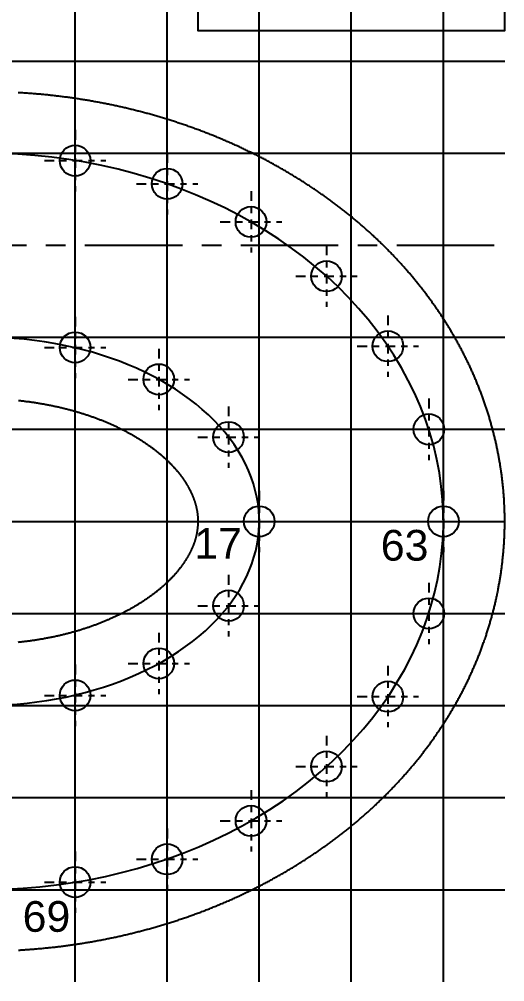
# Model space of a CAD drawing. Header units: inches. Extents: x 0 to 17, y -0.5 to 23.5.
# Drawn here: x 9.09 to 17, y -0.5 to 15.18 of the extents above; entities that cross this region are included whole.
import ezdxf

# ---------------------------------------------------------------- set-up
doc = ezdxf.new("R2010")
doc.units = ezdxf.units.IN
doc.linetypes.add('CENTER', pattern=[50.8, 31.75, -6.35, 6.35, -6.35])
for name, color, linetype in [('LetterOutlines', 61, 'Continuous'), ('PixelCenters', 116, 'Continuous'), ('PixelGuides', 160, 'Continuous'), ('PixelHoles', 90, 'Continuous'), ('PixelNumbers', 232, 'Continuous'), ('PixelPaths', 211, 'Continuous')]:
    doc.layers.add(name, color=color, linetype=linetype)
doc.styles.add('Annotative', font='arial.ttf')

# ---------------------------------------------------------------- blocks, each defined once
blk = doc.blocks.new('Pixel')
at = {"layer": 'PixelCenters', "linetype": 'CENTER', "ltscale": 0.005}
for p, q in [((0, 0.5), (0, -0.5)), ((-0.5, 0), (0.5, 0))]:
    blk.add_line(p, q, dxfattribs=at)
at = {"layer": 'PixelHoles'}
blk.add_circle((0, 0), 0.25, dxfattribs=at)

msp = doc.modelspace()

# ---------------------------------------------------------------- linework, layer by layer
at = {"layer": 'LetterOutlines'}
for points in [[(12, 16), (12, 15), (17, 15), (17, 16)], [(9.079, 0.016), (9.098, 0.017), (9.117, 0.018), (9.136, 0.02), (9.155, 0.021), (9.174, 0.022), (9.193, 0.023), (9.212, 0.025), (9.231, 0.026), (9.25, 0.027), (9.269, 0.029), (9.288, 0.03), (9.307, 0.031), (9.326, 0.033), (9.345, 0.035), (9.364, 0.036), (9.383, 0.038), (9.402, 0.039), (9.421, 0.041), (9.44, 0.043), (9.459, 0.044), (9.478, 0.046), (9.497, 0.048), (9.516, 0.05), (9.535, 0.052), (9.554, 0.054), (9.573, 0.056), (9.592, 0.058), (9.611, 0.06), (9.63, 0.062), (9.649, 0.064), (9.668, 0.066), (9.687, 0.068), (9.706, 0.07), (9.725, 0.073), (9.744, 0.075), (9.762, 0.077), (9.781, 0.08), (9.8, 0.082), (9.819, 0.084), (9.838, 0.087), (9.857, 0.089), (9.876, 0.092), (9.895, 0.094), (9.913, 0.097), (9.932, 0.1), (9.951, 0.102), (9.97, 0.105), (9.989, 0.108), (10.008, 0.11), (10.026, 0.113), (10.045, 0.116), (10.064, 0.119), (10.083, 0.122), (10.102, 0.125), (10.12, 0.128), (10.139, 0.131), (10.158, 0.134), (10.177, 0.137), (10.195, 0.14), (10.214, 0.143), (10.233, 0.146), (10.251, 0.15), (10.27, 0.153), (10.289, 0.156), (10.308, 0.159), (10.326, 0.163), (10.345, 0.166), (10.364, 0.17), (10.382, 0.173), (10.401, 0.177), (10.42, 0.18), (10.438, 0.184), (10.457, 0.187), (10.475, 0.191), (10.494, 0.195), (10.513, 0.198), (10.531, 0.202), (10.55, 0.206), (10.568, 0.21), (10.587, 0.213), (10.605, 0.217), (10.624, 0.221), (10.642, 0.225), (10.661, 0.229), (10.679, 0.233), (10.698, 0.237), (10.716, 0.241), (10.735, 0.245), (10.753, 0.249), (10.772, 0.254), (10.79, 0.258), (10.809, 0.262), (10.827, 0.266), (10.846, 0.271), (10.864, 0.275), (10.882, 0.279), (10.901, 0.284), (10.919, 0.288), (10.937, 0.293), (10.956, 0.297), (10.974, 0.302), (10.992, 0.306), (11.011, 0.311), (11.029, 0.316), (11.047, 0.32), (11.066, 0.325), (11.084, 0.33), (11.102, 0.335), (11.12, 0.339), (11.138, 0.344), (11.157, 0.349), (11.175, 0.354), (11.193, 0.359), (11.211, 0.364), (11.229, 0.369), (11.247, 0.374), (11.266, 0.379), (11.284, 0.384), (11.302, 0.39), (11.32, 0.395), (11.338, 0.4), (11.356, 0.405), (11.374, 0.41), (11.392, 0.416), (11.41, 0.421), (11.428, 0.427), (11.446, 0.432), (11.464, 0.437), (11.482, 0.443), (11.5, 0.448), (11.518, 0.454), (11.536, 0.46), (11.554, 0.465), (11.572, 0.471), (11.59, 0.477), (11.607, 0.482), (11.625, 0.488), (11.643, 0.494), (11.661, 0.5), (11.679, 0.506), (11.697, 0.512), (11.714, 0.517), (11.732, 0.523), (11.75, 0.529), (11.767, 0.535), (11.785, 0.541), (11.803, 0.548), (11.821, 0.554), (11.838, 0.56), (11.856, 0.566), (11.874, 0.572), (11.891, 0.579), (11.909, 0.585), (11.926, 0.591), (11.944, 0.598), (11.961, 0.604), (11.979, 0.61), (11.996, 0.617), (12.014, 0.623), (12.031, 0.63), (12.049, 0.636), (12.066, 0.643), (12.084, 0.65), (12.101, 0.656), (12.119, 0.663), (12.136, 0.67), (12.153, 0.676), (12.171, 0.683), (12.188, 0.69), (12.205, 0.697), (12.223, 0.704), (12.24, 0.711), (12.257, 0.718), (12.274, 0.725), (12.292, 0.732), (12.309, 0.739), (12.326, 0.746), (12.343, 0.753), (12.36, 0.76), (12.377, 0.767), (12.394, 0.774), (12.412, 0.782), (12.429, 0.789), (12.446, 0.796), (12.463, 0.804), (12.48, 0.811), (12.497, 0.818), (12.514, 0.826), (12.531, 0.833), (12.548, 0.841), (12.565, 0.848), (12.581, 0.856), (12.598, 0.864), (12.615, 0.871), (12.632, 0.879), (12.649, 0.887), (12.666, 0.894), (12.682, 0.902), (12.699, 0.91), (12.716, 0.918), (12.733, 0.926), (12.749, 0.933), (12.766, 0.941), (12.783, 0.949), (12.799, 0.957), (12.816, 0.965), (12.832, 0.973), (12.849, 0.981), (12.866, 0.99), (12.882, 0.998), (12.899, 1.006), (12.915, 1.014), (12.931, 1.022), (12.948, 1.031), (12.964, 1.039), (12.981, 1.047), (12.997, 1.056), (13.013, 1.064), (13.03, 1.072), (13.046, 1.081), (13.062, 1.089), (13.079, 1.098), (13.095, 1.106), (13.111, 1.115), (13.127, 1.124), (13.144, 1.132), (13.16, 1.141), (13.176, 1.15), (13.192, 1.158), (13.208, 1.167), (13.224, 1.176), (13.24, 1.185), (13.256, 1.194), (13.272, 1.203), (13.288, 1.212), (13.304, 1.22), (13.32, 1.229), (13.336, 1.238), (13.352, 1.248), (13.368, 1.257), (13.383, 1.266), (13.399, 1.275), (13.415, 1.284), (13.431, 1.293), (13.447, 1.302), (13.462, 1.312), (13.478, 1.321), (13.494, 1.33), (13.509, 1.34), (13.525, 1.349), (13.54, 1.358), (13.556, 1.368), (13.572, 1.377), (13.587, 1.387), (13.603, 1.396), (13.618, 1.406), (13.633, 1.415), (13.649, 1.425), (13.664, 1.435), (13.68, 1.444), (13.695, 1.454), (13.71, 1.464), (13.726, 1.474), (13.741, 1.483), (13.756, 1.493), (13.771, 1.503), (13.786, 1.513), (13.802, 1.523), (13.817, 1.533), (13.832, 1.543), (13.847, 1.553), (13.862, 1.563), (13.877, 1.573), (13.892, 1.583), (13.907, 1.593), (13.922, 1.603), (13.937, 1.613), (13.952, 1.624), (13.967, 1.634), (13.982, 1.644), (13.996, 1.654), (14.011, 1.665), (14.026, 1.675), (14.041, 1.686), (14.055, 1.696), (14.07, 1.706), (14.085, 1.717), (14.099, 1.727), (14.114, 1.738), (14.129, 1.748), (14.143, 1.759), (14.158, 1.77), (14.172, 1.78), (14.187, 1.791), (14.201, 1.802), (14.215, 1.812), (14.23, 1.823), (14.244, 1.834), (14.258, 1.845), (14.273, 1.855), (14.287, 1.866), (14.301, 1.877), (14.315, 1.888), (14.33, 1.899), (14.344, 1.91), (14.358, 1.921), (14.372, 1.932), (14.386, 1.943), (14.4, 1.954), (14.414, 1.965), (14.428, 1.977), (14.442, 1.988), (14.456, 1.999), (14.47, 2.01), (14.484, 2.021), (14.497, 2.033), (14.511, 2.044), (14.525, 2.055), (14.539, 2.067), (14.552, 2.078), (14.566, 2.09), (14.58, 2.101), (14.593, 2.112), (14.607, 2.124), (14.62, 2.136), (14.634, 2.147), (14.647, 2.159), (14.661, 2.17), (14.674, 2.182), (14.688, 2.194), (14.701, 2.205), (14.714, 2.217), (14.728, 2.229), (14.741, 2.241), (14.754, 2.252), (14.767, 2.264), (14.781, 2.276), (14.794, 2.288), (14.807, 2.3), (14.82, 2.312), (14.833, 2.324), (14.846, 2.336), (14.859, 2.348), (14.872, 2.36), (14.885, 2.372), (14.898, 2.384), (14.911, 2.396), (14.924, 2.408), (14.936, 2.42), (14.949, 2.433), (14.962, 2.445), (14.974, 2.457), (14.987, 2.469), (15, 2.482), (15.012, 2.494), (15.025, 2.506), (15.037, 2.519), (15.05, 2.531), (15.062, 2.544), (15.075, 2.556), (15.087, 2.569), (15.1, 2.581), (15.112, 2.594), (15.124, 2.606), (15.137, 2.619), (15.149, 2.631), (15.161, 2.644), (15.173, 2.657), (15.185, 2.669), (15.197, 2.682), (15.209, 2.695), (15.221, 2.708), (15.233, 2.72), (15.245, 2.733), (15.257, 2.746), (15.269, 2.759), (15.281, 2.772), (15.293, 2.785), (15.305, 2.798), (15.316, 2.811), (15.328, 2.824), (15.34, 2.837), (15.351, 2.85), (15.363, 2.863), (15.375, 2.876), (15.386, 2.889), (15.398, 2.902), (15.409, 2.915), (15.421, 2.929), (15.432, 2.942), (15.443, 2.955), (15.455, 2.968), (15.466, 2.981), (15.477, 2.995), (15.488, 3.008), (15.5, 3.021), (15.511, 3.035), (15.522, 3.048), (15.533, 3.062), (15.544, 3.075), (15.555, 3.089), (15.566, 3.102), (15.577, 3.115), (15.588, 3.129), (15.599, 3.143), (15.61, 3.156), (15.62, 3.17), (15.631, 3.183), (15.642, 3.197), (15.652, 3.211), (15.663, 3.224), (15.674, 3.238), (15.684, 3.252), (15.695, 3.266), (15.705, 3.279), (15.716, 3.293), (15.726, 3.307), (15.737, 3.321), (15.747, 3.335), (15.757, 3.349), (15.767, 3.362), (15.778, 3.376), (15.788, 3.39), (15.798, 3.404), (15.808, 3.418), (15.818, 3.432), (15.828, 3.446), (15.838, 3.46), (15.848, 3.474), (15.858, 3.489), (15.868, 3.503), (15.878, 3.517), (15.888, 3.531), (15.897, 3.545), (15.907, 3.559), (15.917, 3.574), (15.927, 3.588), (15.936, 3.602), (15.946, 3.616), (15.955, 3.631), (15.965, 3.645), (15.974, 3.659), (15.984, 3.674), (15.993, 3.688), (16.002, 3.703), (16.012, 3.717), (16.021, 3.731), (16.03, 3.746), (16.039, 3.76), (16.049, 3.775), (16.058, 3.789), (16.067, 3.804), (16.076, 3.819), (16.085, 3.833), (16.094, 3.848), (16.103, 3.862), (16.111, 3.877), (16.12, 3.892), (16.129, 3.906), (16.138, 3.921), (16.146, 3.936), (16.155, 3.95), (16.164, 3.965), (16.172, 3.98), (16.181, 3.995), (16.189, 4.01), (16.198, 4.024), (16.206, 4.039), (16.215, 4.054), (16.223, 4.069), (16.231, 4.084), (16.239, 4.099), (16.248, 4.114), (16.256, 4.129), (16.264, 4.144), (16.272, 4.159), (16.28, 4.174), (16.288, 4.189), (16.296, 4.204), (16.304, 4.219), (16.312, 4.234), (16.32, 4.249), (16.328, 4.264), (16.335, 4.279), (16.343, 4.295), (16.351, 4.31), (16.358, 4.325), (16.366, 4.34), (16.373, 4.355), (16.381, 4.371), (16.388, 4.386), (16.396, 4.401), (16.403, 4.417), (16.41, 4.432), (16.418, 4.447), (16.425, 4.462), (16.432, 4.478), (16.439, 4.493), (16.446, 4.509), (16.453, 4.524), (16.46, 4.539), (16.467, 4.555), (16.474, 4.57), (16.481, 4.586), (16.488, 4.601), (16.495, 4.617), (16.502, 4.632), (16.508, 4.648), (16.515, 4.663), (16.522, 4.679), (16.528, 4.695), (16.535, 4.71), (16.541, 4.726), (16.548, 4.742), (16.554, 4.757), (16.561, 4.773), (16.567, 4.788), (16.573, 4.804), (16.579, 4.82), (16.586, 4.836), (16.592, 4.851), (16.598, 4.867), (16.604, 4.883), (16.61, 4.899), (16.616, 4.914), (16.622, 4.93), (16.628, 4.946), (16.633, 4.962), (16.639, 4.978), (16.645, 4.994), (16.651, 5.009), (16.656, 5.025), (16.662, 5.041), (16.667, 5.057), (16.673, 5.073), (16.678, 5.089), (16.684, 5.105), (16.689, 5.121), (16.695, 5.137), (16.7, 5.153), (16.705, 5.169), (16.71, 5.185), (16.716, 5.201), (16.721, 5.217), (16.726, 5.233), (16.731, 5.249), (16.736, 5.265), (16.741, 5.281), (16.746, 5.297), (16.75, 5.313), (16.755, 5.329), (16.76, 5.345), (16.765, 5.362), (16.769, 5.378), (16.774, 5.394), (16.778, 5.41), (16.783, 5.426), (16.787, 5.442), (16.792, 5.459), (16.796, 5.475), (16.801, 5.491), (16.805, 5.507), (16.809, 5.523), (16.813, 5.54), (16.818, 5.556), (16.822, 5.572), (16.826, 5.588), (16.83, 5.605), (16.834, 5.621), (16.838, 5.637), (16.842, 5.654), (16.845, 5.67), (16.849, 5.686), (16.853, 5.703), (16.857, 5.719), (16.86, 5.735), (16.864, 5.752), (16.867, 5.768), (16.871, 5.784), (16.874, 5.801), (16.878, 5.817), (16.881, 5.834), (16.885, 5.85), (16.888, 5.866), (16.891, 5.883), (16.894, 5.899), (16.897, 5.916), (16.9, 5.932), (16.903, 5.949), (16.906, 5.965), (16.909, 5.981), (16.912, 5.998), (16.915, 6.014), (16.918, 6.031), (16.921, 6.047), (16.924, 6.064), (16.926, 6.08), (16.929, 6.097), (16.931, 6.113), (16.934, 6.13), (16.936, 6.146), (16.939, 6.163), (16.941, 6.18), (16.944, 6.196), (16.946, 6.213), (16.948, 6.229), (16.95, 6.246), (16.952, 6.262), (16.955, 6.279), (16.957, 6.295), (16.959, 6.312), (16.961, 6.329), (16.963, 6.345), (16.964, 6.362), (16.966, 6.378), (16.968, 6.395), (16.97, 6.412), (16.971, 6.428), (16.973, 6.445), (16.975, 6.461), (16.976, 6.478), (16.978, 6.495), (16.979, 6.511), (16.981, 6.528), (16.982, 6.545), (16.983, 6.561), (16.984, 6.578), (16.986, 6.594), (16.987, 6.611), (16.988, 6.628), (16.989, 6.644), (16.99, 6.661), (16.991, 6.678), (16.992, 6.694), (16.993, 6.711), (16.994, 6.728), (16.994, 6.744), (16.995, 6.761), (16.996, 6.778), (16.996, 6.794), (16.997, 6.811), (16.997, 6.828), (16.998, 6.844), (16.998, 6.861), (16.999, 6.878), (16.999, 6.894), (16.999, 6.911), (17, 6.928), (17, 6.944), (17, 6.961), (17, 6.978), (17, 6.994), (17, 7.011), (17, 7.028), (17, 7.044), (17, 7.061), (16.999, 7.078), (16.999, 7.095), (16.999, 7.111), (16.999, 7.128), (16.998, 7.145), (16.998, 7.161), (16.997, 7.178), (16.997, 7.195), (16.996, 7.211), (16.995, 7.228), (16.995, 7.245), (16.994, 7.261), (16.993, 7.278), (16.992, 7.295), (16.992, 7.311), (16.991, 7.328), (16.99, 7.345), (16.989, 7.361), (16.988, 7.378), (16.986, 7.394), (16.985, 7.411), (16.984, 7.428), (16.983, 7.444), (16.981, 7.461), (16.98, 7.478), (16.979, 7.494), (16.977, 7.511), (16.976, 7.528), (16.974, 7.544), (16.973, 7.561), (16.971, 7.577), (16.969, 7.594), (16.967, 7.611), (16.966, 7.627), (16.964, 7.644), (16.962, 7.66), (16.96, 7.677), (16.958, 7.694), (16.956, 7.71), (16.954, 7.727), (16.952, 7.743), (16.95, 7.76), (16.947, 7.776), (16.945, 7.793), (16.943, 7.809), (16.94, 7.826), (16.938, 7.843), (16.936, 7.859), (16.933, 7.876), (16.931, 7.892), (16.928, 7.909), (16.925, 7.925), (16.923, 7.942), (16.92, 7.958), (16.917, 7.975), (16.914, 7.991), (16.911, 8.008), (16.908, 8.024), (16.906, 8.04), (16.902, 8.057), (16.899, 8.073), (16.896, 8.09), (16.893, 8.106), (16.89, 8.123), (16.887, 8.139), (16.883, 8.155), (16.88, 8.172), (16.877, 8.188), (16.873, 8.205), (16.87, 8.221), (16.866, 8.237), (16.863, 8.254), (16.859, 8.27), (16.855, 8.286), (16.852, 8.303), (16.848, 8.319), (16.844, 8.335), (16.84, 8.352), (16.836, 8.368), (16.832, 8.384), (16.828, 8.401), (16.824, 8.417), (16.82, 8.433), (16.816, 8.449), (16.812, 8.466), (16.808, 8.482), (16.804, 8.498), (16.799, 8.514), (16.795, 8.531), (16.79, 8.547), (16.786, 8.563), (16.781, 8.579), (16.777, 8.595), (16.772, 8.611), (16.768, 8.628), (16.763, 8.644), (16.758, 8.66), (16.754, 8.676), (16.749, 8.692), (16.744, 8.708), (16.739, 8.724), (16.734, 8.74), (16.729, 8.756), (16.724, 8.772), (16.719, 8.789), (16.714, 8.805), (16.709, 8.821), (16.703, 8.837), (16.698, 8.853), (16.693, 8.869), (16.688, 8.884), (16.682, 8.9), (16.677, 8.916), (16.671, 8.932), (16.666, 8.948), (16.66, 8.964), (16.654, 8.98), (16.649, 8.996), (16.643, 9.012), (16.637, 9.028), (16.632, 9.043), (16.626, 9.059), (16.62, 9.075), (16.614, 9.091), (16.608, 9.107), (16.602, 9.122), (16.596, 9.138), (16.59, 9.154), (16.584, 9.17), (16.577, 9.185), (16.571, 9.201), (16.565, 9.217), (16.558, 9.232), (16.552, 9.248), (16.546, 9.264), (16.539, 9.279), (16.533, 9.295), (16.526, 9.311), (16.52, 9.326), (16.513, 9.342), (16.506, 9.357), (16.499, 9.373), (16.493, 9.388), (16.486, 9.404), (16.479, 9.419), (16.472, 9.435), (16.465, 9.45), (16.458, 9.466), (16.451, 9.481), (16.444, 9.496), (16.437, 9.512), (16.43, 9.527), (16.423, 9.543), (16.415, 9.558), (16.408, 9.573), (16.401, 9.589), (16.393, 9.604), (16.386, 9.619), (16.378, 9.634), (16.371, 9.65), (16.363, 9.665), (16.356, 9.68), (16.348, 9.695), (16.34, 9.71), (16.333, 9.726), (16.325, 9.741), (16.317, 9.756), (16.309, 9.771), (16.301, 9.786), (16.293, 9.801), (16.285, 9.816), (16.277, 9.831), (16.269, 9.846), (16.261, 9.861), (16.253, 9.876), (16.245, 9.891), (16.237, 9.906), (16.228, 9.921), (16.22, 9.936), (16.212, 9.951), (16.203, 9.966), (16.195, 9.98), (16.187, 9.995), (16.178, 10.01), (16.169, 10.025), (16.161, 10.04), (16.152, 10.054), (16.144, 10.069), (16.135, 10.084), (16.126, 10.099), (16.117, 10.113), (16.108, 10.128), (16.1, 10.143), (16.091, 10.157), (16.082, 10.172), (16.073, 10.186), (16.064, 10.201), (16.055, 10.215), (16.045, 10.23), (16.036, 10.244), (16.027, 10.259), (16.018, 10.273), (16.009, 10.288), (15.999, 10.302), (15.99, 10.317), (15.981, 10.331), (15.971, 10.345), (15.962, 10.36), (15.952, 10.374), (15.943, 10.388), (15.933, 10.403), (15.923, 10.417), (15.914, 10.431), (15.904, 10.445), (15.894, 10.46), (15.884, 10.474), (15.875, 10.488), (15.865, 10.502), (15.855, 10.516), (15.845, 10.53), (15.835, 10.544), (15.825, 10.558), (15.815, 10.572), (15.805, 10.586), (15.795, 10.6), (15.784, 10.614), (15.774, 10.628), (15.764, 10.642), (15.754, 10.656), (15.743, 10.67), (15.733, 10.684), (15.723, 10.698), (15.712, 10.711), (15.702, 10.725), (15.691, 10.739), (15.681, 10.753), (15.67, 10.767), (15.66, 10.78), (15.649, 10.794), (15.638, 10.808), (15.627, 10.821), (15.617, 10.835), (15.606, 10.848), (15.595, 10.862), (15.584, 10.875), (15.573, 10.889), (15.562, 10.903), (15.551, 10.916), (15.54, 10.929), (15.529, 10.943), (15.518, 10.956), (15.507, 10.97), (15.496, 10.983), (15.485, 10.996), (15.473, 11.01), (15.462, 11.023), (15.451, 11.036), (15.44, 11.049), (15.428, 11.063), (15.417, 11.076), (15.405, 11.089), (15.394, 11.102), (15.382, 11.115), (15.371, 11.128), (15.359, 11.142), (15.348, 11.155), (15.336, 11.168), (15.324, 11.181), (15.312, 11.194), (15.301, 11.207), (15.289, 11.219), (15.277, 11.232), (15.265, 11.245), (15.253, 11.258), (15.241, 11.271), (15.229, 11.284), (15.217, 11.297), (15.205, 11.309), (15.193, 11.322), (15.181, 11.335), (15.169, 11.347), (15.157, 11.36), (15.145, 11.373), (15.132, 11.385), (15.12, 11.398), (15.108, 11.41), (15.096, 11.423), (15.083, 11.436), (15.071, 11.448), (15.058, 11.46), (15.046, 11.473), (15.033, 11.485), (15.021, 11.498), (15.008, 11.51), (14.996, 11.522), (14.983, 11.535), (14.97, 11.547), (14.958, 11.559), (14.945, 11.571), (14.932, 11.584), (14.919, 11.596), (14.906, 11.608), (14.894, 11.62), (14.881, 11.632), (14.868, 11.644), (14.855, 11.656), (14.842, 11.668), (14.829, 11.68), (14.816, 11.692), (14.803, 11.704), (14.789, 11.716), (14.776, 11.728), (14.763, 11.74), (14.75, 11.752), (14.737, 11.763), (14.723, 11.775), (14.71, 11.787), (14.697, 11.799), (14.683, 11.81), (14.67, 11.822), (14.656, 11.834), (14.643, 11.845), (14.629, 11.857), (14.616, 11.868), (14.602, 11.88), (14.589, 11.891), (14.575, 11.903), (14.562, 11.914), (14.548, 11.926), (14.534, 11.937), (14.52, 11.948), (14.507, 11.96), (14.493, 11.971), (14.479, 11.982), (14.465, 11.994), (14.451, 12.005), (14.437, 12.016), (14.423, 12.027), (14.409, 12.038), (14.395, 12.049), (14.381, 12.06), (14.367, 12.072), (14.353, 12.083), (14.339, 12.094), (14.325, 12.105), (14.311, 12.115), (14.296, 12.126), (14.282, 12.137), (14.268, 12.148), (14.254, 12.159), (14.239, 12.17), (14.225, 12.181), (14.211, 12.191), (14.196, 12.202), (14.182, 12.213), (14.167, 12.223), (14.153, 12.234), (14.138, 12.245), (14.124, 12.255), (14.109, 12.266), (14.094, 12.276), (14.08, 12.287), (14.065, 12.297), (14.05, 12.308), (14.036, 12.318), (14.021, 12.328), (14.006, 12.339), (13.991, 12.349), (13.977, 12.359), (13.962, 12.37), (13.947, 12.38), (13.932, 12.39), (13.917, 12.4), (13.902, 12.41), (13.887, 12.42), (13.872, 12.43), (13.857, 12.44), (13.842, 12.451), (13.827, 12.461), (13.812, 12.47), (13.797, 12.48), (13.781, 12.49), (13.766, 12.5), (13.751, 12.51), (13.736, 12.52), (13.72, 12.53), (13.705, 12.539), (13.69, 12.549), (13.675, 12.559), (13.659, 12.568), (13.644, 12.578), (13.628, 12.588), (13.613, 12.597), (13.597, 12.607), (13.582, 12.616), (13.566, 12.626), (13.551, 12.635), (13.535, 12.645), (13.52, 12.654), (13.504, 12.663), (13.488, 12.673), (13.473, 12.682), (13.457, 12.691), (13.441, 12.701), (13.426, 12.71), (13.41, 12.719), (13.394, 12.728), (13.378, 12.737), (13.362, 12.746), (13.346, 12.756), (13.331, 12.765), (13.315, 12.774), (13.299, 12.783), (13.283, 12.791), (13.267, 12.8), (13.251, 12.809), (13.235, 12.818), (13.219, 12.827), (13.203, 12.836), (13.187, 12.844), (13.17, 12.853), (13.154, 12.862), (13.138, 12.871), (13.122, 12.879), (13.106, 12.888), (13.09, 12.896), (13.073, 12.905), (13.057, 12.913), (13.041, 12.922), (13.024, 12.93), (13.008, 12.939), (12.992, 12.947), (12.975, 12.956), (12.959, 12.964), (12.942, 12.972), (12.926, 12.98), (12.91, 12.989), (12.893, 12.997), (12.877, 13.005), (12.86, 13.013), (12.843, 13.021), (12.827, 13.029), (12.81, 13.037), (12.794, 13.045), (12.777, 13.053), (12.76, 13.061), (12.744, 13.069), (12.727, 13.077), (12.71, 13.085), (12.694, 13.093), (12.677, 13.101), (12.66, 13.108), (12.643, 13.116), (12.626, 13.124), (12.61, 13.131), (12.593, 13.139), (12.576, 13.147), (12.559, 13.154), (12.542, 13.162), (12.525, 13.169), (12.508, 13.177), (12.491, 13.184), (12.474, 13.191), (12.457, 13.199), (12.44, 13.206), (12.423, 13.213), (12.406, 13.221), (12.389, 13.228), (12.372, 13.235), (12.355, 13.242), (12.337, 13.249), (12.32, 13.257), (12.303, 13.264), (12.286, 13.271), (12.269, 13.278), (12.251, 13.285), (12.234, 13.292), (12.217, 13.298), (12.2, 13.305), (12.182, 13.312), (12.165, 13.319), (12.148, 13.326), (12.13, 13.333), (12.113, 13.339), (12.095, 13.346), (12.078, 13.353), (12.061, 13.359), (12.043, 13.366), (12.026, 13.372), (12.008, 13.379), (11.991, 13.385), (11.973, 13.392), (11.956, 13.398), (11.938, 13.405), (11.92, 13.411), (11.903, 13.417), (11.885, 13.424), (11.868, 13.43), (11.85, 13.436), (11.832, 13.442), (11.815, 13.448), (11.797, 13.454), (11.779, 13.461), (11.762, 13.467), (11.744, 13.473), (11.726, 13.479), (11.708, 13.485), (11.691, 13.49), (11.673, 13.496), (11.655, 13.502), (11.637, 13.508), (11.619, 13.514), (11.601, 13.52), (11.584, 13.525), (11.566, 13.531), (11.548, 13.537), (11.53, 13.542), (11.512, 13.548), (11.494, 13.553), (11.476, 13.559), (11.458, 13.564), (11.44, 13.57), (11.422, 13.575), (11.404, 13.581), (11.386, 13.586), (11.368, 13.591), (11.35, 13.597), (11.332, 13.602), (11.314, 13.607), (11.296, 13.612), (11.278, 13.617), (11.26, 13.622), (11.241, 13.628), (11.223, 13.633), (11.205, 13.638), (11.187, 13.643), (11.169, 13.648), (11.151, 13.652), (11.132, 13.657), (11.114, 13.662), (11.096, 13.667), (11.078, 13.672), (11.059, 13.677), (11.041, 13.681), (11.023, 13.686), (11.005, 13.691), (10.986, 13.695), (10.968, 13.7), (10.95, 13.704), (10.931, 13.709), (10.913, 13.713), (10.895, 13.718), (10.876, 13.722), (10.858, 13.726), (10.839, 13.731), (10.821, 13.735), (10.803, 13.739), (10.784, 13.744), (10.766, 13.748), (10.747, 13.752), (10.729, 13.756), (10.71, 13.76), (10.692, 13.764), (10.673, 13.768), (10.655, 13.772), (10.636, 13.776), (10.618, 13.78), (10.599, 13.784), (10.581, 13.788), (10.562, 13.792), (10.544, 13.796), (10.525, 13.799), (10.506, 13.803), (10.488, 13.807), (10.469, 13.81), (10.451, 13.814), (10.432, 13.818), (10.413, 13.821), (10.395, 13.825), (10.376, 13.828), (10.357, 13.832), (10.339, 13.835), (10.32, 13.838), (10.301, 13.842), (10.283, 13.845), (10.264, 13.848), (10.245, 13.851), (10.227, 13.855), (10.208, 13.858), (10.189, 13.861), (10.17, 13.864), (10.152, 13.867), (10.133, 13.87), (10.114, 13.873), (10.095, 13.876), (10.076, 13.879), (10.058, 13.882), (10.039, 13.885), (10.02, 13.888), (10.001, 13.89), (9.982, 13.893), (9.964, 13.896), (9.945, 13.899), (9.926, 13.901), (9.907, 13.904), (9.888, 13.906), (9.869, 13.909), (9.851, 13.911), (9.832, 13.914), (9.813, 13.916), (9.794, 13.919), (9.775, 13.921), (9.756, 13.924), (9.737, 13.926), (9.718, 13.928), (9.699, 13.93), (9.68, 13.932), (9.662, 13.935), (9.643, 13.937), (9.624, 13.939), (9.605, 13.941), (9.586, 13.943), (9.567, 13.945), (9.548, 13.947), (9.529, 13.949), (9.51, 13.951), (9.491, 13.953), (9.472, 13.954), (9.453, 13.956), (9.434, 13.958), (9.415, 13.96), (9.396, 13.961), (9.377, 13.963), (9.358, 13.964), (9.339, 13.966), (9.32, 13.968), (9.301, 13.969), (9.282, 13.97), (9.263, 13.972), (9.244, 13.973), (9.225, 13.975), (9.206, 13.976), (9.187, 13.977), (9.168, 13.978), (9.149, 13.98), (9.13, 13.981), (9.111, 13.982), (9.092, 13.983), (9.073, 13.984)], [(9.08, 8.97), (9.095, 8.969), (9.111, 8.967), (9.126, 8.966), (9.142, 8.964), (9.157, 8.962), (9.173, 8.96), (9.188, 8.958), (9.203, 8.956), (9.219, 8.955), (9.234, 8.953), (9.25, 8.951), (9.265, 8.948), (9.28, 8.946), (9.296, 8.944), (9.311, 8.942), (9.326, 8.94), (9.341, 8.938), (9.357, 8.935), (9.372, 8.933), (9.387, 8.93), (9.402, 8.928), (9.417, 8.926), (9.433, 8.923), (9.448, 8.921), (9.463, 8.918), (9.478, 8.915), (9.493, 8.913), (9.508, 8.91), (9.523, 8.907), (9.538, 8.904), (9.553, 8.901), (9.568, 8.899), (9.583, 8.896), (9.598, 8.893), (9.613, 8.89), (9.628, 8.887), (9.642, 8.884), (9.657, 8.88), (9.672, 8.877), (9.687, 8.874), (9.701, 8.871), (9.716, 8.868), (9.731, 8.864), (9.745, 8.861), (9.76, 8.858), (9.775, 8.854), (9.789, 8.851), (9.804, 8.847), (9.818, 8.844), (9.833, 8.84), (9.847, 8.836), (9.862, 8.833), (9.876, 8.829), (9.89, 8.825), (9.905, 8.821), (9.919, 8.818), (9.933, 8.814), (9.948, 8.81), (9.962, 8.806), (9.976, 8.802), (9.99, 8.798), (10.004, 8.794), (10.018, 8.79), (10.032, 8.786), (10.046, 8.782), (10.06, 8.777), (10.074, 8.773), (10.088, 8.769), (10.102, 8.765), (10.116, 8.76), (10.13, 8.756), (10.143, 8.752), (10.157, 8.747), (10.171, 8.743), (10.185, 8.738), (10.198, 8.734), (10.212, 8.729), (10.225, 8.725), (10.239, 8.72), (10.252, 8.715), (10.266, 8.711), (10.279, 8.706), (10.292, 8.701), (10.306, 8.696), (10.319, 8.692), (10.332, 8.687), (10.346, 8.682), (10.359, 8.677), (10.372, 8.672), (10.385, 8.667), (10.398, 8.662), (10.411, 8.657), (10.424, 8.652), (10.437, 8.647), (10.45, 8.642), (10.463, 8.636), (10.475, 8.631), (10.488, 8.626), (10.501, 8.621), (10.513, 8.615), (10.526, 8.61), (10.539, 8.605), (10.551, 8.599), (10.564, 8.594), (10.576, 8.588), (10.589, 8.583), (10.601, 8.577), (10.613, 8.572), (10.625, 8.566), (10.638, 8.561), (10.65, 8.555), (10.662, 8.55), (10.674, 8.544), (10.686, 8.538), (10.698, 8.532), (10.71, 8.527), (10.722, 8.521), (10.734, 8.515), (10.745, 8.509), (10.757, 8.503), (10.769, 8.497), (10.78, 8.492), (10.792, 8.486), (10.804, 8.48), (10.815, 8.474), (10.826, 8.468), (10.838, 8.462), (10.849, 8.456), (10.86, 8.449), (10.872, 8.443), (10.883, 8.437), (10.894, 8.431), (10.905, 8.425), (10.916, 8.419), (10.927, 8.412), (10.938, 8.406), (10.949, 8.4), (10.96, 8.394), (10.97, 8.387), (10.981, 8.381), (10.992, 8.375), (11.002, 8.368), (11.013, 8.362), (11.023, 8.355), (11.034, 8.349), (11.044, 8.343), (11.055, 8.336), (11.065, 8.33), (11.075, 8.323), (11.085, 8.317), (11.095, 8.31), (11.105, 8.303), (11.115, 8.297), (11.125, 8.29), (11.135, 8.284), (11.145, 8.277), (11.155, 8.27), (11.165, 8.264), (11.174, 8.257), (11.184, 8.25), (11.193, 8.244), (11.203, 8.237), (11.212, 8.23), (11.222, 8.223), (11.231, 8.217), (11.24, 8.21), (11.25, 8.203), (11.259, 8.196), (11.268, 8.189), (11.277, 8.183), (11.286, 8.176), (11.295, 8.169), (11.304, 8.162), (11.313, 8.155), (11.321, 8.148), (11.33, 8.141), (11.339, 8.134), (11.347, 8.127), (11.356, 8.12), (11.364, 8.113), (11.373, 8.107), (11.381, 8.1), (11.389, 8.093), (11.398, 8.086), (11.406, 8.079), (11.414, 8.072), (11.422, 8.065), (11.43, 8.058), (11.438, 8.051), (11.446, 8.043), (11.454, 8.036), (11.461, 8.029), (11.469, 8.022), (11.477, 8.015), (11.484, 8.008), (11.492, 8.001), (11.499, 7.994), (11.507, 7.987), (11.514, 7.98), (11.521, 7.973), (11.528, 7.966), (11.536, 7.959), (11.543, 7.951), (11.55, 7.944), (11.557, 7.937), (11.564, 7.93), (11.57, 7.923), (11.577, 7.916), (11.584, 7.909), (11.591, 7.902), (11.597, 7.895), (11.604, 7.887), (11.61, 7.88), (11.617, 7.873), (11.623, 7.866), (11.629, 7.859), (11.635, 7.852), (11.642, 7.845), (11.648, 7.838), (11.654, 7.831), (11.66, 7.823), (11.666, 7.816), (11.672, 7.809), (11.677, 7.802), (11.683, 7.795), (11.689, 7.788), (11.695, 7.781), (11.7, 7.774), (11.706, 7.767), (11.711, 7.76), (11.717, 7.752), (11.722, 7.745), (11.727, 7.738), (11.733, 7.731), (11.738, 7.724), (11.743, 7.717), (11.748, 7.71), (11.753, 7.703), (11.758, 7.696), (11.763, 7.689), (11.768, 7.682), (11.772, 7.675), (11.777, 7.668), (11.782, 7.661), (11.787, 7.654), (11.791, 7.647), (11.796, 7.64), (11.8, 7.633), (11.804, 7.626), (11.809, 7.619), (11.813, 7.612), (11.817, 7.605), (11.822, 7.598), (11.826, 7.591), (11.83, 7.584), (11.834, 7.577), (11.838, 7.57), (11.842, 7.563), (11.846, 7.556), (11.849, 7.55), (11.853, 7.543), (11.857, 7.536), (11.86, 7.529), (11.864, 7.522), (11.868, 7.515), (11.871, 7.508), (11.875, 7.502), (11.878, 7.495), (11.881, 7.488), (11.885, 7.481), (11.888, 7.475), (11.891, 7.468), (11.894, 7.461), (11.897, 7.454), (11.9, 7.448), (11.903, 7.441), (11.906, 7.434), (11.909, 7.428), (11.912, 7.421), (11.914, 7.414), (11.917, 7.408), (11.92, 7.401), (11.923, 7.394), (11.925, 7.388), (11.928, 7.381), (11.93, 7.375), (11.933, 7.368), (11.935, 7.362), (11.937, 7.355), (11.94, 7.348), (11.942, 7.342), (11.944, 7.335), (11.946, 7.329), (11.948, 7.323), (11.95, 7.316), (11.952, 7.31), (11.954, 7.303), (11.956, 7.297), (11.958, 7.29), (11.96, 7.284), (11.962, 7.277), (11.964, 7.271), (11.965, 7.265), (11.967, 7.258), (11.969, 7.252), (11.97, 7.246), (11.972, 7.239), (11.973, 7.233), (11.975, 7.227), (11.976, 7.22), (11.978, 7.214), (11.979, 7.208), (11.98, 7.201), (11.982, 7.195), (11.983, 7.189), (11.984, 7.182), (11.985, 7.176), (11.986, 7.17), (11.987, 7.164), (11.988, 7.157), (11.989, 7.151), (11.99, 7.145), (11.991, 7.139), (11.992, 7.132), (11.993, 7.126), (11.993, 7.12), (11.994, 7.114), (11.995, 7.107), (11.995, 7.101), (11.996, 7.095), (11.996, 7.089), (11.997, 7.083), (11.997, 7.076), (11.998, 7.07), (11.998, 7.064), (11.999, 7.058), (11.999, 7.052), (11.999, 7.045), (11.999, 7.039), (12, 7.033), (12, 7.027), (12, 7.021), (12, 7.015), (12, 7.008), (12, 7.002), (12, 6.996), (12, 6.99), (12, 6.984), (12, 6.977), (12, 6.971), (11.999, 6.965), (11.999, 6.959), (11.999, 6.953), (11.999, 6.947), (11.998, 6.94), (11.998, 6.934), (11.997, 6.928), (11.997, 6.922), (11.996, 6.916), (11.996, 6.909), (11.995, 6.903), (11.995, 6.897), (11.994, 6.891), (11.993, 6.885), (11.993, 6.878), (11.992, 6.872), (11.991, 6.866), (11.99, 6.86), (11.989, 6.853), (11.988, 6.847), (11.987, 6.841), (11.986, 6.835), (11.985, 6.828), (11.984, 6.822), (11.983, 6.816), (11.982, 6.809), (11.981, 6.803), (11.98, 6.797), (11.978, 6.79), (11.977, 6.784), (11.976, 6.778), (11.974, 6.771), (11.973, 6.765), (11.971, 6.759), (11.97, 6.752), (11.968, 6.746), (11.966, 6.739), (11.965, 6.733), (11.963, 6.727), (11.961, 6.72), (11.959, 6.714), (11.958, 6.707), (11.956, 6.701), (11.954, 6.694), (11.952, 6.688), (11.95, 6.681), (11.948, 6.675), (11.946, 6.668), (11.943, 6.662), (11.941, 6.655), (11.939, 6.649), (11.937, 6.642), (11.934, 6.636), (11.932, 6.629), (11.929, 6.623), (11.927, 6.616), (11.924, 6.61), (11.922, 6.603), (11.919, 6.596), (11.916, 6.59), (11.914, 6.583), (11.911, 6.576), (11.908, 6.57), (11.905, 6.563), (11.902, 6.556), (11.899, 6.55), (11.896, 6.543), (11.893, 6.536), (11.89, 6.53), (11.887, 6.523), (11.883, 6.516), (11.88, 6.509), (11.877, 6.503), (11.873, 6.496), (11.87, 6.489), (11.867, 6.482), (11.863, 6.476), (11.859, 6.469), (11.856, 6.462), (11.852, 6.455), (11.848, 6.448), (11.844, 6.441), (11.841, 6.435), (11.837, 6.428), (11.833, 6.421), (11.829, 6.414), (11.825, 6.407), (11.82, 6.4), (11.816, 6.393), (11.812, 6.386), (11.808, 6.379), (11.803, 6.372), (11.799, 6.365), (11.794, 6.358), (11.79, 6.351), (11.785, 6.344), (11.781, 6.337), (11.776, 6.33), (11.771, 6.323), (11.766, 6.316), (11.761, 6.309), (11.756, 6.302), (11.751, 6.295), (11.746, 6.288), (11.741, 6.281), (11.736, 6.274), (11.731, 6.267), (11.726, 6.26), (11.72, 6.252), (11.715, 6.245), (11.709, 6.238), (11.704, 6.231), (11.698, 6.224), (11.693, 6.217), (11.687, 6.21), (11.681, 6.203), (11.675, 6.196), (11.67, 6.189), (11.664, 6.181), (11.658, 6.174), (11.652, 6.167), (11.646, 6.16), (11.639, 6.153), (11.633, 6.146), (11.627, 6.139), (11.621, 6.132), (11.614, 6.124), (11.608, 6.117), (11.601, 6.11), (11.595, 6.103), (11.588, 6.096), (11.581, 6.089), (11.575, 6.082), (11.568, 6.075), (11.561, 6.067), (11.554, 6.06), (11.547, 6.053), (11.54, 6.046), (11.533, 6.039), (11.526, 6.032), (11.518, 6.025), (11.511, 6.018), (11.504, 6.011), (11.496, 6.004), (11.489, 5.996), (11.482, 5.989), (11.474, 5.982), (11.466, 5.975), (11.459, 5.968), (11.451, 5.961), (11.443, 5.954), (11.435, 5.947), (11.427, 5.94), (11.419, 5.933), (11.411, 5.926), (11.403, 5.919), (11.395, 5.912), (11.387, 5.905), (11.378, 5.898), (11.37, 5.891), (11.362, 5.884), (11.353, 5.877), (11.345, 5.87), (11.336, 5.863), (11.327, 5.856), (11.319, 5.849), (11.31, 5.843), (11.301, 5.836), (11.292, 5.829), (11.283, 5.822), (11.274, 5.815), (11.265, 5.808), (11.256, 5.801), (11.247, 5.795), (11.238, 5.788), (11.228, 5.781), (11.219, 5.774), (11.209, 5.768), (11.2, 5.761), (11.19, 5.754), (11.181, 5.747), (11.171, 5.741), (11.161, 5.734), (11.152, 5.727), (11.142, 5.721), (11.132, 5.714), (11.122, 5.708), (11.112, 5.701), (11.102, 5.694), (11.092, 5.688), (11.082, 5.681), (11.072, 5.675), (11.061, 5.668), (11.051, 5.662), (11.041, 5.655), (11.03, 5.649), (11.02, 5.643), (11.009, 5.636), (10.999, 5.63), (10.988, 5.624), (10.977, 5.617), (10.966, 5.611), (10.956, 5.605), (10.945, 5.598), (10.934, 5.592), (10.923, 5.586), (10.912, 5.58), (10.901, 5.573), (10.89, 5.567), (10.879, 5.561), (10.867, 5.555), (10.856, 5.549), (10.845, 5.543), (10.833, 5.537), (10.822, 5.531), (10.811, 5.525), (10.799, 5.519), (10.788, 5.513), (10.776, 5.507), (10.764, 5.501), (10.753, 5.495), (10.741, 5.489), (10.729, 5.483), (10.717, 5.478), (10.705, 5.472), (10.693, 5.466), (10.681, 5.46), (10.669, 5.455), (10.657, 5.449), (10.645, 5.443), (10.633, 5.438), (10.621, 5.432), (10.609, 5.427), (10.596, 5.421), (10.584, 5.416), (10.571, 5.41), (10.559, 5.405), (10.547, 5.399), (10.534, 5.394), (10.521, 5.389), (10.509, 5.383), (10.496, 5.378), (10.483, 5.373), (10.471, 5.367), (10.458, 5.362), (10.445, 5.357), (10.432, 5.352), (10.419, 5.347), (10.406, 5.342), (10.393, 5.337), (10.38, 5.332), (10.367, 5.327), (10.354, 5.322), (10.341, 5.317), (10.328, 5.312), (10.315, 5.307), (10.301, 5.302), (10.288, 5.297), (10.275, 5.292), (10.261, 5.288), (10.248, 5.283), (10.234, 5.278), (10.221, 5.274), (10.207, 5.269), (10.194, 5.265), (10.18, 5.26), (10.166, 5.256), (10.153, 5.251), (10.139, 5.247), (10.125, 5.242), (10.111, 5.238), (10.097, 5.234), (10.084, 5.229), (10.07, 5.225), (10.056, 5.221), (10.042, 5.217), (10.028, 5.213), (10.014, 5.209), (10, 5.205), (9.985, 5.201), (9.971, 5.197), (9.957, 5.193), (9.943, 5.189), (9.929, 5.185), (9.914, 5.181), (9.9, 5.177), (9.886, 5.174), (9.871, 5.17), (9.857, 5.166), (9.842, 5.163), (9.828, 5.159), (9.813, 5.155), (9.799, 5.152), (9.784, 5.148), (9.77, 5.145), (9.755, 5.142), (9.741, 5.138), (9.726, 5.135), (9.711, 5.132), (9.696, 5.128), (9.682, 5.125), (9.667, 5.122), (9.652, 5.119), (9.637, 5.116), (9.623, 5.113), (9.608, 5.11), (9.593, 5.107), (9.578, 5.104), (9.563, 5.101), (9.548, 5.098), (9.533, 5.095), (9.518, 5.092), (9.503, 5.09), (9.488, 5.087), (9.473, 5.084), (9.458, 5.082), (9.443, 5.079), (9.427, 5.077), (9.412, 5.074), (9.397, 5.072), (9.382, 5.069), (9.367, 5.067), (9.352, 5.064), (9.336, 5.062), (9.321, 5.06), (9.306, 5.058), (9.29, 5.055), (9.275, 5.053), (9.26, 5.051), (9.244, 5.049), (9.229, 5.047), (9.214, 5.045), (9.198, 5.043), (9.183, 5.041), (9.167, 5.04), (9.152, 5.038), (9.137, 5.036), (9.121, 5.034), (9.106, 5.033), (9.09, 5.031), (9.075, 5.029)]]:
    msp.add_lwpolyline(points, dxfattribs=at)
at = {"layer": 'PixelGuides'}
for p, q in [((10, -0.5), (10, 23.5)), ((11.5, -0.5), (11.5, 23.5)), ((13, -0.5), (13, 23.5)), ((14.5, -0.5), (14.5, 23.5)), ((16, -0.5), (16, 23.5)), ((0, 14.5), (17, 14.5)), ((0, 13), (17, 13)), ((0, 10), (17, 10)), ((0, 8.5), (17, 8.5)), ((0, 7), (17, 7)), ((0, 5.5), (17, 5.5)), ((0, 4), (17, 4)), ((0, 2.5), (17, 2.5)), ((0, 1), (17, 1))]:
    msp.add_line(p, q, dxfattribs=at)
at = {"layer": 'PixelGuides', "color": 180, "linetype": 'CENTER', "ltscale": 0.05}
msp.add_line((0, 11.5), (17, 11.5), dxfattribs=at)
at = {"layer": 'PixelPaths'}
for centre, major_axis, ratio in [((8.5, 16), (7.5, 0), 0.8), ((8.5, 16), (4.5, 0), 0.666667), ((8.5, 7), (-7.5, 0), 0.8), ((8.5, 7), (-4.5, 0), 0.666667)]:
    msp.add_ellipse(centre, major_axis=major_axis, ratio=ratio, start_param=0, end_param=4.712389, dxfattribs=at)

# ---------------------------------------------------------------- block references
at = {"layer": 'PixelHoles'}
for p in [(10, 12.877), (11.5, 12.5), (12.866, 11.879), (14.097, 10.994), (15.097, 9.854), (10, 9.834), (11.363, 9.314), (15.764, 8.5), (12.501, 8.373), (13, 7), (16, 7), (12.501, 5.627), (15.764, 5.5), (11.363, 4.686), (10, 4.166), (15.097, 4.146), (14.097, 3.006), (12.866, 2.121), (11.5, 1.495), (10, 1.123)]:
    msp.add_blockref('Pixel', p, dxfattribs=at)

# ---------------------------------------------------------------- texts
at = {"layer": 'PixelNumbers', "style": 'Annotative'}
for s, p in [('17', (11.941, 6.391)), ('63', (14.98, 6.361)), ('69', (9.145, 0.314))]:
    msp.add_text(s, height=0.5, dxfattribs=at).set_placement(p)

doc.saveas('drawing.dxf')
